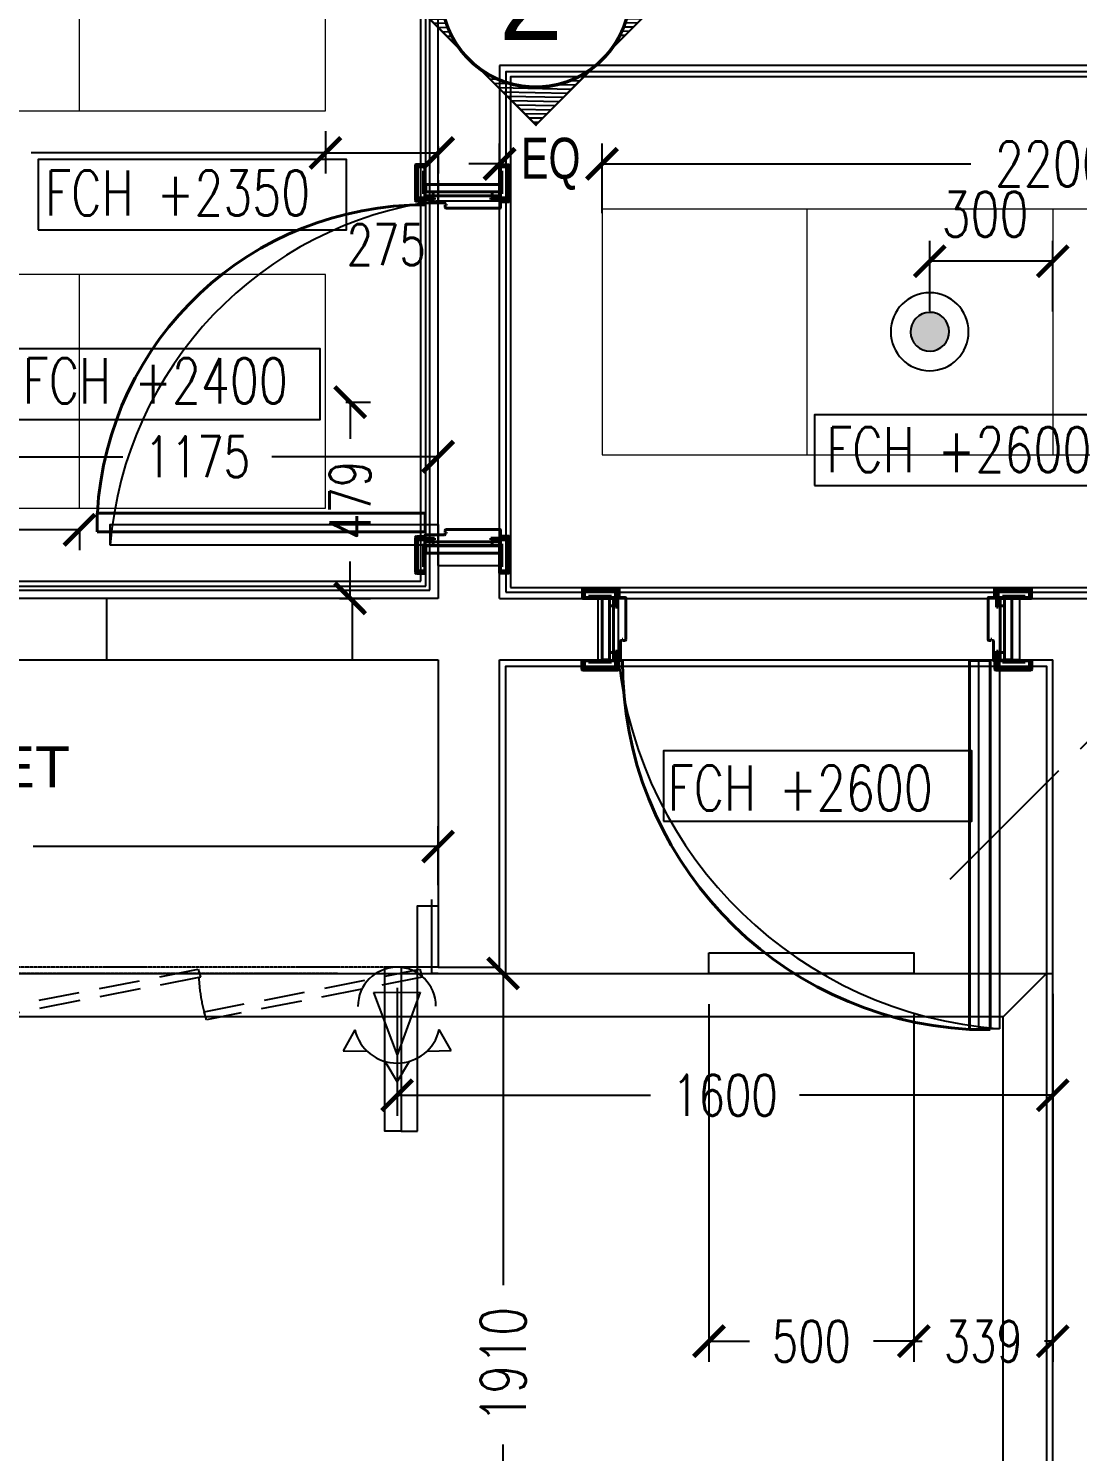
# Model space of a CAD drawing. Header units: millimetres. Extents: x 186805 to 449048, y 2167 to 51540.
# Drawn here: x 422128 to 424688, y 9301 to 12773 of the extents above; entities that cross this region are included whole.
import ezdxf
from ezdxf.enums import TextEntityAlignment as Align

# ---------------------------------------------------------------- set-up
doc = ezdxf.new("R2010")
doc.units = ezdxf.units.MM
for name, pattern in [('BC$0$HIDDEN', [0.375, 0.25, -0.125]), ('BC$0$XR-BAS2-BLOCK-B$1$CENTER', [2, 1.25, -0.25, 0.25, -0.25]), ('CENTER', [2, 1.25, -0.25, 0.25, -0.25]), ('HIDDEN2', [0.1875, 0.125, -0.0625])]:
    doc.linetypes.add(name, pattern=pattern)
doc.layers.get('0').update_dxf_attribs({"linetype": 'CONTINUOUS'})
doc.layers.get('Defpoints').update_dxf_attribs({"linetype": 'CONTINUOUS'})
for name, color, linetype, lineweight in [('0-60x120-C', 3, 'CONTINUOUS', 13), ('0-60x60-C', 3, 'CONTINUOUS', 13), ('1', 130, 'CONTINUOUS', 40), ('ACCESS PANEL', 170, 'CONTINUOUS', 30), ('wall', 4, 'CONTINUOUS', 25)]:
    doc.layers.add(name, color=color, linetype=linetype, lineweight=lineweight)
for name, color, linetype in [('0-cornice-C', 3, 'CONTINUOUS'), ('0TG-grid', 9, 'CENTER'), ('0TG-text', 4, 'CONTINUOUS'), ('A-ABOVE DOOR', 1, 'HIDDEN2'), ('a-door', 4, 'CONTINUOUS'), ('a-wall', 140, 'CONTINUOUS'), ('BC-TILES', 2, 'CONTINUOUS'), ('dimension', 7, 'CONTINUOUS'), ('MEP', 16, 'CONTINUOUS'), ('SHADOW LINE', 151, 'CONTINUOUS'), ('SITE SURVEY ROOM$0$SITE SURVEY ROOM$0$DECORATIVE DETAILS-1$0$WALL FIXTURE DETAILS$0$ECO-WORLD DETAILS$0$FINAL ECO-1#$0$REV ECO$0$FINAL DRGS1$0$REFER', 7, 'CONTINUOUS'), ('TEXT', 3, 'CONTINUOUS')]:
    doc.layers.add(name, color=color, linetype=linetype)
doc.styles.add('BW.B$0$SAS', font='sanss___.ttf')
doc.styles.add('ROMANS_075', font='romans.shx', dxfattribs={"width": 0.75})
doc.dimstyles.new('ARCH_1-50B$0', dxfattribs={"dimscale": 1000, "dimtxt": 0.11, "dimasz": 0.075, "dimexe": 0.05, "dimexo": 0.05, "dimgap": 0.055, "dimtad": 0, "dimdec": 0, "dimrnd": 1, "dimzin": 12, "dimdsep": 46, "dimtxsty": 'ROMANS_075', "dimblk1": 'ARCHTICK', "dimblk2": 'ARCHTICK', "dimsah": 1, "dimcen": 0.07, "dimclrd": 9, "dimclre": 9, "dimadec": 0, "dimazin": 0, "dimtfac": 1, "dimtdec": 0, "dimtofl": 0, "dimtmove": 0, "dimatfit": 3, "dimldrblk": 'ARCHTICK', "dimfxl": 0.05, "dimtolj": 1, "dimtzin": 12, "dimarcsym": 0})

# ---------------------------------------------------------------- blocks, each defined once
blk = doc.blocks.new('A$C7C4A1575')
at = {"layer": 'A-ABOVE DOOR', "color": 8}
for p, q in [((25895.1, 41050), (28245.1, 41050)), ((25505.1, 40300), (24475.1, 40300)), ((25505.1, 40150), (24475.1, 40150)), ((25745.1, 40070), (25745.1, 39140)), ((25895.1, 40070), (25895.1, 39140))]:
    blk.add_line(p, q, dxfattribs=at)
at = {"layer": 'a-door', "color": 8, "lineweight": -3}
for points in [[(25945.1, 41450), (25945.1, 40900), (25895.1, 40900), (25895.1, 41050), (26025.1, 41050)], [(25985.1, 41450), (25945.1, 41450)], [(25985.1, 41050), (25985.1, 41450), (26025.1, 41450), (26025.1, 41050)]]:
    blk.add_lwpolyline(points, dxfattribs=at)
at = {"layer": 'a-door', "color": 8}
for points in [[(24475.1, 40150), (24525.1, 40150), (24525.1, 41200)], [(24525.1, 41200), (24575.1, 41200), (24575.1, 40300), (24525.1, 40300)], [(24475.1, 40300), (24525.1, 40300)], [(25505.1, 40300), (25455.1, 40300), (25455.1, 40150), (25505.1, 40150)], [(25745.1, 40070), (25745.1, 40020), (26695.1, 40020)], [(26695.1, 40020), (26695.1, 39970), (25895.1, 39970), (25895.1, 40070)], [(25895.1, 39130), (25895.1, 39180), (25745.1, 39180), (25745.1, 39130)]]:
    blk.add_lwpolyline(points, dxfattribs=at)
for centre, radius, start, end in [((24450.2, 40192.1), 1010.7, 6.128, 85.7504), ((25775.3, 40095.1), 922.9, 277.461, 355.3334)]:
    blk.add_arc(centre, radius, start, end, dxfattribs=at)
at = {"layer": 'a-wall', "color": 8}
for p, q in [((24395.1, 44900), (24395.1, 40300)), ((25745.1, 41050), (25745.1, 40300)), ((25895.1, 41050), (25745.1, 41050)), ((25895.1, 40300), (25895.1, 41050)), ((24475.1, 40300), (24395.1, 40300)), ((24475.1, 40300), (24475.1, 40150)), ((25745.1, 40300), (25505.1, 40300)), ((25505.1, 40150), (25505.1, 40300)), ((28245.1, 40300), (25895.1, 40300)), ((24475.1, 40150), (24165.1, 40150)), ((25745.1, 40150), (25505.1, 40150)), ((25745.1, 40150), (25745.1, 40070)), ((25895.1, 40150), (28245.1, 40150)), ((25895.1, 40070), (25895.1, 40150)), ((25895.1, 40070), (25745.1, 40070)), ((25745.1, 38850), (25745.1, 39140)), ((25745.1, 39140), (25895.1, 39140)), ((25895.1, 39140), (25895.1, 37500)), ((25895.1, 39140), (25895.1, 37500)), ((23045.1, 38850), (25745.1, 38850))]:
    blk.add_line(p, q, dxfattribs=at)
blk = doc.blocks.new('A$C32DD6ECA')
at = {"layer": '0-60x60-C', "color": 16, "xscale": 0.04183124983683228, "yscale": 0.04183124983683228, "zscale": 0.04183124983683228, "rotation": 180}
blk.add_blockref('A$C7C4A1575', (4397.08, 2202.64), dxfattribs=at)
blk = doc.blocks.new('_ArchTick')
at = {"color": 0, "linetype": 'ByBlock', "const_width": 0.15}
blk.add_lwpolyline([(-0.5, -0.5), (0.5, 0.5)], dxfattribs=at)
blk = doc.blocks.new('*D251')
at = {"layer": 'Defpoints', "color": 0, "transparency": 16777216}
for p in [(-577302.2, -210691.5), (-577302.2, -210863.5), (-577002, -210864.1)]:
    blk.add_point(p, dxfattribs=at)
at = {"layer": 'MEP', "color": 9, "lineweight": -2, "transparency": 16777216}
for p, q in [((-577302.2, -210813.5), (-577302.2, -210641.5)), ((-577002, -210814.1), (-577002, -210641.5)), ((-577002, -210691.5), (-577302.2, -210691.5))]:
    blk.add_line(p, q, dxfattribs=at)
at = {"layer": 'MEP', "color": 9, "lineweight": -2, "transparency": 16777216, "xscale": 75, "yscale": 75, "zscale": 75, "rotation": 180}
blk.add_blockref('_ArchTick', (-577302.2, -210691.5), dxfattribs=at)
at = {"layer": 'MEP', "color": 9, "lineweight": -2, "transparency": 16777216, "xscale": 75, "yscale": 75, "zscale": 75}
blk.add_blockref('_ArchTick', (-577002, -210691.5), dxfattribs=at)
at = {"layer": 'MEP', "color": 0, "transparency": 16777216, "insert": (-577167, -210576.7), "char_height": 110, "attachment_point": 5, "style": 'ROMANS_075'}
blk.add_mtext('\\A1;300', dxfattribs=at)
blk = doc.blocks.new('*D33')
at = {"layer": 'Defpoints', "color": 0, "transparency": 16777216}
for p in [(-578351.9, -210453.9), (-578351.9, -210504.1), (-578101.9, -210624.1)]:
    blk.add_point(p, dxfattribs=at)
at = {"layer": 'dimension', "color": 9, "lineweight": -2, "transparency": 16777216}
for p, q in [((-578351.9, -210454.1), (-578351.9, -210403.9)), ((-578101.9, -210574.1), (-578101.9, -210403.9)), ((-578351.9, -210453.9), (-578426.9, -210453.9)), ((-578101.9, -210453.9), (-578026.9, -210453.9))]:
    blk.add_line(p, q, dxfattribs=at)
at = {"layer": 'dimension', "color": 9, "lineweight": -2, "transparency": 16777216, "xscale": 75, "yscale": 75, "zscale": 75}
blk.add_blockref('_ArchTick', (-578351.9, -210453.9), dxfattribs=at)
at = {"layer": 'dimension', "color": 9, "lineweight": -2, "transparency": 16777216, "xscale": 75, "yscale": 75, "zscale": 75, "rotation": 180}
blk.add_blockref('_ArchTick', (-578101.9, -210453.9), dxfattribs=at)
at = {"layer": 'dimension', "color": 0, "transparency": 16777216, "insert": (-578226.9, -210453.9), "char_height": 100, "attachment_point": 5, "style": 'ROMANS_075'}
blk.add_mtext('\\A1;{\\Farchd.shx;EQ}', dxfattribs=at)
blk = doc.blocks.new('*D38')
at = {"layer": 'Defpoints', "color": 0, "transparency": 16777216}
for p in [(-580576.9, -210324.1), (-578776.9, -210324.1), (-578776.9, -210427.3)]:
    blk.add_point(p, dxfattribs=at)
at = {"layer": 'dimension', "color": 9, "lineweight": -2, "transparency": 16777216}
for p, q in [((-580576.9, -210374.1), (-580576.9, -210477.3)), ((-578776.9, -210374.1), (-578776.9, -210477.3)), ((-580576.9, -210427.3), (-579858.7, -210427.3)), ((-578776.9, -210427.3), (-579495.1, -210427.3))]:
    blk.add_line(p, q, dxfattribs=at)
at = {"layer": 'dimension', "color": 9, "lineweight": -2, "transparency": 16777216, "xscale": 75, "yscale": 75, "zscale": 75, "rotation": 180}
blk.add_blockref('_ArchTick', (-580576.9, -210427.3), dxfattribs=at)
at = {"layer": 'dimension', "color": 9, "lineweight": -2, "transparency": 16777216, "xscale": 75, "yscale": 75, "zscale": 75}
blk.add_blockref('_ArchTick', (-578776.9, -210427.3), dxfattribs=at)
at = {"layer": 'dimension', "color": 0, "transparency": 16777216, "insert": (-579676.9, -210427.3), "char_height": 100, "attachment_point": 5, "style": 'ROMANS_075'}
blk.add_mtext('\\A1;1800', dxfattribs=at)
blk = doc.blocks.new('*D39')
at = {"layer": 'Defpoints', "color": 0, "transparency": 16777216}
for p in [(-578776.9, -210324.1), (-578501.9, -210361.4), (-578501.9, -210427.3)]:
    blk.add_point(p, dxfattribs=at)
at = {"layer": 'dimension', "color": 9, "lineweight": -2, "transparency": 16777216}
for p, q in [((-578776.9, -210374.1), (-578776.9, -210477.3)), ((-578501.9, -210411.4), (-578501.9, -210477.3)), ((-578776.9, -210427.3), (-578501.9, -210427.3))]:
    blk.add_line(p, q, dxfattribs=at)
at = {"layer": 'dimension', "color": 9, "lineweight": -2, "transparency": 16777216, "xscale": 75, "yscale": 75, "zscale": 75, "rotation": 180}
blk.add_blockref('_ArchTick', (-578776.9, -210427.3), dxfattribs=at)
at = {"layer": 'dimension', "color": 9, "lineweight": -2, "transparency": 16777216, "xscale": 75, "yscale": 75, "zscale": 75}
blk.add_blockref('_ArchTick', (-578501.9, -210427.3), dxfattribs=at)
at = {"layer": 'dimension', "color": 0, "transparency": 16777216, "insert": (-578628.5, -210651.3), "char_height": 100, "attachment_point": 5, "style": 'ROMANS_075'}
blk.add_mtext('\\A1;275', dxfattribs=at)
blk = doc.blocks.new('*D60')
at = {"layer": 'Defpoints', "color": 0, "transparency": 16777216}
for p in [(-579976.9, -211294.1), (-579376.9, -211294.1), (-579376.9, -211346.7)]:
    blk.add_point(p, dxfattribs=at)
at = {"layer": 'dimension', "color": 9, "lineweight": -2, "transparency": 16777216}
for p, q in [((-579976.9, -211344.1), (-579976.9, -211396.7)), ((-579976.9, -211346.7), (-579826.5, -211346.7)), ((-579376.9, -211346.7), (-579527.2, -211346.7)), ((-579376.9, -211344.1), (-579376.9, -211396.7))]:
    blk.add_line(p, q, dxfattribs=at)
at = {"layer": 'dimension', "color": 9, "lineweight": -2, "transparency": 16777216, "xscale": 75, "yscale": 75, "zscale": 75, "rotation": 180}
blk.add_blockref('_ArchTick', (-579976.9, -211346.7), dxfattribs=at)
at = {"layer": 'dimension', "color": 9, "lineweight": -2, "transparency": 16777216, "xscale": 75, "yscale": 75, "zscale": 75}
blk.add_blockref('_ArchTick', (-579376.9, -211346.7), dxfattribs=at)
at = {"layer": 'dimension', "color": 0, "transparency": 16777216, "insert": (-579676.9, -211346.7), "char_height": 100, "attachment_point": 5, "style": 'ROMANS_075'}
blk.add_mtext('\\A1;600', dxfattribs=at)
blk = doc.blocks.new('*D150')
at = {"layer": 'Defpoints', "color": 0, "transparency": 16777216}
for p in [(-579676.9, -211009.1), (-578501.9, -211168.4), (-578501.9, -211438.1)]:
    blk.add_point(p, dxfattribs=at)
at = {"layer": 'dimension', "color": 9, "lineweight": -2, "transparency": 16777216}
for p, q in [((-579676.9, -211059.1), (-579676.9, -211218.4)), ((-578501.9, -211388.1), (-578501.9, -211118.4)), ((-579676.9, -211168.4), (-579271.2, -211168.4)), ((-578501.9, -211168.4), (-578907.6, -211168.4))]:
    blk.add_line(p, q, dxfattribs=at)
at = {"layer": 'dimension', "color": 9, "lineweight": -2, "transparency": 16777216, "xscale": 75, "yscale": 75, "zscale": 75, "rotation": 180}
blk.add_blockref('_ArchTick', (-579676.9, -211168.4), dxfattribs=at)
at = {"layer": 'dimension', "color": 9, "lineweight": -2, "transparency": 16777216, "xscale": 75, "yscale": 75, "zscale": 75}
blk.add_blockref('_ArchTick', (-578501.9, -211168.4), dxfattribs=at)
at = {"layer": 'dimension', "color": 0, "transparency": 16777216, "insert": (-579089.4, -211168.4), "char_height": 100, "attachment_point": 5, "style": 'ROMANS_075'}
blk.add_mtext('\\A1;1175', dxfattribs=at)
blk = doc.blocks.new('*D179')
at = {"layer": 'Defpoints', "color": 0, "transparency": 16777216}
for p in [(-578601.9, -212414.1), (-577001.9, -212429.1), (-577001.9, -212726.2)]:
    blk.add_point(p, dxfattribs=at)
at = {"layer": 'dimension', "color": 9, "lineweight": -2, "transparency": 16777216}
for p, q in [((-578601.9, -212464.1), (-578601.9, -212776.2)), ((-577001.9, -212479.1), (-577001.9, -212776.2)), ((-578601.9, -212726.2), (-577983.7, -212726.2)), ((-577001.9, -212726.2), (-577620.1, -212726.2))]:
    blk.add_line(p, q, dxfattribs=at)
at = {"layer": 'dimension', "color": 9, "lineweight": -2, "transparency": 16777216, "xscale": 75, "yscale": 75, "zscale": 75, "rotation": 180}
blk.add_blockref('_ArchTick', (-578601.9, -212726.2), dxfattribs=at)
at = {"layer": 'dimension', "color": 9, "lineweight": -2, "transparency": 16777216, "xscale": 75, "yscale": 75, "zscale": 75}
blk.add_blockref('_ArchTick', (-577001.9, -212726.2), dxfattribs=at)
at = {"layer": 'dimension', "color": 0, "transparency": 16777216, "insert": (-577801.9, -212726.2), "char_height": 100, "attachment_point": 5, "style": 'ROMANS_075'}
blk.add_mtext('\\A1;1600', dxfattribs=at)
blk = doc.blocks.new('*D97')
at = {"layer": 'Defpoints', "color": 0, "transparency": 16777216}
for p in [(-578501.9, -212119.6), (-580851.9, -212264.1), (-578501.9, -212264.1)]:
    blk.add_point(p, dxfattribs=at)
at = {"layer": 'dimension', "color": 9, "lineweight": -2, "transparency": 16777216}
for p, q in [((-580851.9, -212214.1), (-580851.9, -212069.6)), ((-578501.9, -212214.1), (-578501.9, -212069.6)), ((-580851.9, -212119.6), (-579864, -212119.6)), ((-578501.9, -212119.6), (-579489.7, -212119.6))]:
    blk.add_line(p, q, dxfattribs=at)
at = {"layer": 'dimension', "color": 9, "lineweight": -2, "transparency": 16777216, "xscale": 75, "yscale": 75, "zscale": 75, "rotation": 180}
blk.add_blockref('_ArchTick', (-580851.9, -212119.6), dxfattribs=at)
at = {"layer": 'dimension', "color": 9, "lineweight": -2, "transparency": 16777216, "xscale": 75, "yscale": 75, "zscale": 75}
blk.add_blockref('_ArchTick', (-578501.9, -212119.6), dxfattribs=at)
at = {"layer": 'dimension', "color": 0, "transparency": 16777216, "insert": (-579676.9, -212119.6), "char_height": 100, "attachment_point": 5, "style": 'ROMANS_075'}
blk.add_mtext('\\A1;2350', dxfattribs=at)
blk = doc.blocks.new('*D114')
at = {"layer": 'Defpoints', "color": 0, "transparency": 16777216}
for p in [(-577840.9, -212454.1), (-577340.9, -212479.1), (-577340.9, -213326.4)]:
    blk.add_point(p, dxfattribs=at)
at = {"layer": 'dimension', "color": 9, "lineweight": -2, "transparency": 16777216}
for p, q in [((-577840.9, -212504.1), (-577840.9, -213376.4)), ((-577340.9, -212529.1), (-577340.9, -213376.4)), ((-577840.9, -213326.4), (-577742.3, -213326.4)), ((-577340.9, -213326.4), (-577439.5, -213326.4))]:
    blk.add_line(p, q, dxfattribs=at)
at = {"layer": 'dimension', "color": 9, "lineweight": -2, "transparency": 16777216, "xscale": 75, "yscale": 75, "zscale": 75, "rotation": 180}
blk.add_blockref('_ArchTick', (-577840.9, -213326.4), dxfattribs=at)
at = {"layer": 'dimension', "color": 9, "lineweight": -2, "transparency": 16777216, "xscale": 75, "yscale": 75, "zscale": 75}
blk.add_blockref('_ArchTick', (-577340.9, -213326.4), dxfattribs=at)
at = {"layer": 'dimension', "color": 0, "transparency": 16777216, "insert": (-577590.9, -213326.4), "char_height": 100, "attachment_point": 5, "style": 'ROMANS_075'}
blk.add_mtext('\\A1;500', dxfattribs=at)
blk = doc.blocks.new('*D115')
at = {"layer": 'Defpoints', "color": 0, "transparency": 16777216}
for p in [(-577340.9, -212479.1), (-577001.9, -212552), (-577001.9, -213326.4)]:
    blk.add_point(p, dxfattribs=at)
at = {"layer": 'dimension', "color": 9, "lineweight": -2, "transparency": 16777216}
for p, q in [((-577340.9, -212529.1), (-577340.9, -213376.4)), ((-577001.9, -212602), (-577001.9, -213376.4)), ((-577340.9, -213326.4), (-577321, -213326.4)), ((-577001.9, -213326.4), (-577021.7, -213326.4))]:
    blk.add_line(p, q, dxfattribs=at)
at = {"layer": 'dimension', "color": 9, "lineweight": -2, "transparency": 16777216, "xscale": 75, "yscale": 75, "zscale": 75, "rotation": 180}
blk.add_blockref('_ArchTick', (-577340.9, -213326.4), dxfattribs=at)
at = {"layer": 'dimension', "color": 9, "lineweight": -2, "transparency": 16777216, "xscale": 75, "yscale": 75, "zscale": 75}
blk.add_blockref('_ArchTick', (-577001.9, -213326.4), dxfattribs=at)
at = {"layer": 'dimension', "color": 0, "transparency": 16777216, "insert": (-577171.4, -213326.4), "char_height": 100, "attachment_point": 5, "style": 'ROMANS_075'}
blk.add_mtext('\\A1;339', dxfattribs=at)
blk = doc.blocks.new('*D205')
at = {"layer": 'Defpoints', "color": 0, "transparency": 16777216}
for p in [(-578343.2, -212429.1), (-578343.2, -212429.1), (-578343.2, -214339.2)]:
    blk.add_point(p, dxfattribs=at)
at = {"layer": 'dimension', "color": 9, "lineweight": -2, "transparency": 16777216}
for p, q in [((-578343.2, -212429.1), (-578343.2, -213189.7)), ((-578293.2, -212429.1), (-578293.2, -212429.1)), ((-578343.2, -214339.2), (-578343.2, -213578.6)), ((-578293.2, -214339.2), (-578293.2, -214339.2))]:
    blk.add_line(p, q, dxfattribs=at)
at = {"layer": 'dimension', "color": 9, "lineweight": -2, "transparency": 16777216, "xscale": 75, "yscale": 75, "zscale": 75}
for p, rotation in [((-578343.2, -212429.1), 90), ((-578343.2, -214339.2), 270)]:
    blk.add_blockref('_ArchTick', p, dxfattribs=dict(at, rotation=rotation))
at = {"layer": 'dimension', "color": 0, "transparency": 16777216, "insert": (-578343.2, -213384.1), "char_height": 110, "attachment_point": 5, "rotation": 90, "style": 'ROMANS_075'}
blk.add_mtext('\\A1;1910', dxfattribs=at)
blk = doc.blocks.new('*D220')
at = {"layer": 'Defpoints', "color": 0, "transparency": 16777216}
for p in [(-578776.9, -211035.2), (-578792.4, -211514.1), (-578716.5, -211514.1)]:
    blk.add_point(p, dxfattribs=at)
at = {"layer": 'dimension', "color": 9, "lineweight": -2, "transparency": 16777216}
for p, q in [((-578726.9, -211035.2), (-578666.5, -211035.2)), ((-578716.5, -211035.2), (-578716.5, -211125)), ((-578716.5, -211514.1), (-578716.5, -211424.3)), ((-578742.4, -211514.1), (-578666.5, -211514.1))]:
    blk.add_line(p, q, dxfattribs=at)
at = {"layer": 'dimension', "color": 9, "lineweight": -2, "transparency": 16777216, "xscale": 75, "yscale": 75, "zscale": 75}
for p, rotation in [((-578716.5, -211035.2), 90), ((-578716.5, -211514.1), 270)]:
    blk.add_blockref('_ArchTick', p, dxfattribs=dict(at, rotation=rotation))
at = {"layer": 'dimension', "color": 0, "transparency": 16777216, "insert": (-578716.5, -211274.6), "char_height": 100, "attachment_point": 5, "rotation": 90, "style": 'ROMANS_075'}
blk.add_mtext('\\A1;479', dxfattribs=at)
blk = doc.blocks.new('*D231')
at = {"layer": 'ACCESS PANEL', "color": 9, "lineweight": -2, "transparency": 16777216}
for p, q in [((-578101.9, -210514.1), (-578101.9, -210403.9)), ((-575901.9, -210514.1), (-575901.9, -210403.9)), ((-578101.9, -210453.9), (-577202.2, -210453.9)), ((-575901.9, -210453.9), (-576801.5, -210453.9))]:
    blk.add_line(p, q, dxfattribs=at)
at = {"layer": 'Defpoints', "color": 0, "transparency": 16777216}
for p in [(-575901.9, -210453.9), (-578101.9, -210564.1), (-575901.9, -210564.1)]:
    blk.add_point(p, dxfattribs=at)
at = {"layer": 'ACCESS PANEL', "color": 9, "lineweight": -2, "transparency": 16777216, "xscale": 75, "yscale": 75, "zscale": 75, "rotation": 180}
blk.add_blockref('_ArchTick', (-578101.9, -210453.9), dxfattribs=at)
at = {"layer": 'ACCESS PANEL', "color": 9, "lineweight": -2, "transparency": 16777216, "xscale": 75, "yscale": 75, "zscale": 75}
blk.add_blockref('_ArchTick', (-575901.9, -210453.9), dxfattribs=at)
at = {"layer": 'ACCESS PANEL', "color": 0, "transparency": 16777216, "insert": (-577001.9, -210453.9), "char_height": 110, "attachment_point": 5, "style": 'ROMANS_075'}
blk.add_mtext('\\A1;2200', dxfattribs=at)
blk = doc.blocks.new('A$C35C014DB')
at = {"layer": 'MEP'}
h = blk.add_hatch(color=256, dxfattribs=at)
edge = h.paths.add_edge_path()
edge.add_ellipse((4418.6, 9148.5), major_axis=(-38.8, -27.2), ratio=1, start_angle=0, end_angle=360, ccw=False)
at = {"layer": 'SITE SURVEY ROOM$0$SITE SURVEY ROOM$0$DECORATIVE DETAILS-1$0$WALL FIXTURE DETAILS$0$ECO-WORLD DETAILS$0$FINAL ECO-1#$0$REV ECO$0$FINAL DRGS1$0$REFER'}
h = blk.add_hatch(dxfattribs=at)
h.set_pattern_fill('ANSI31', color=8, scale=82.345676, angle=136.1291, style=0)
h.set_pattern_definition([(358.87088, (7664.575, 10813.092), (-0.202834, -10.29121), [])])
h.paths.add_polyline_path([(3595.5, 9791.8, -0.333605), (3318.7, 9791.2), (3457.4, 9653.1)])
h.paths.add_polyline_path([(3226.1, 9975.4), (3133.9, 9975.2), (3272.6, 9837, -0.162403)])
h.paths.add_polyline_path([(3779.5, 9976.6), (3687.3, 9976.4, -0.162403), (3641.4, 9837.8)])
h.paths.add_polyline_path([(3075.5, 9863.3), (3075.2, 10011.4), (3148.7, 10011.6), (3149, 9863.4)], flags=9)
at = {"color": 9}
blk.add_lwpolyline([(3383.6, 8512.9), (6053.6, 8512.9), (6053.6, 9782.9), (3383.6, 9782.9)], close=True, dxfattribs=at)
for points in [[(3203.6, 7582.9), (3383.6, 7582.9), (3383.6, 8332.9), (4703.6, 8332.9), (4703.6, 3762.9), (918.6, 3762.9), (918.6, 3762.9)], [(3218.6, 7582.9), (3203.6, 7582.9), (3203.6, 7762.9), (3203.6, 7762.9)]]:
    blk.add_lwpolyline(points, dxfattribs=at)
at = {"color": 8, "linetype": 'BC$0$HIDDEN', "ltscale": 400}
for points in [[(2638.6, 7573.6), (2103.1, 7469.8), (2097.6, 7489), (2633.4, 7592.9)], [(3179.6, 7573.6), (2653.1, 7469.8), (2647.6, 7489), (3174.4, 7592.9)]]:
    blk.add_lwpolyline(points, close=True, dxfattribs=at)
blk.add_arc((3041.6, 7592.9), 407.5, 182.8133, 197.6247, dxfattribs=at)
at = {"layer": '0-60x120-C', "color": 1}
for p, q in [((4118.6, 9447.9), (4118.6, 8847.9)), ((4718.6, 9447.9), (4718.6, 8847.9))]:
    blk.add_line(p, q, dxfattribs=at)
at = {"layer": '0-60x120-C', "color": 2}
blk.add_lwpolyline([(3618.6, 8847.9), (5818.6, 8847.9), (5818.6, 9447.9), (3618.6, 9447.9)], close=True, dxfattribs=at)
at = {"layer": '0-60x60-C', "color": 1}
for p, q in [((2343.6, 9687.9), (2343.6, 10887.9)), ((2343.6, 8717.9), (2343.6, 9287.9))]:
    blk.add_line(p, q, dxfattribs=at)
blk.add_lwpolyline([(1143.6, 10887.9), (1143.6, 9687.9), (2943.6, 9687.9), (2943.6, 9687.9), (2943.6, 10887.9), (2943.6, 10887.9)], close=True, dxfattribs=at)
blk.add_lwpolyline([(1143.6, 9287.9), (1143.6, 8717.9), (2943.6, 8717.9), (2943.6, 9287.9), (1143.6, 9287.9)], dxfattribs=at)
at = {"layer": '0-cornice-C', "color": 1}
for p, q in [((918.6, 7582.9), (3218.6, 7582.9)), ((4597.6, 7476.9), (4703.6, 7582.9))]:
    blk.add_line(p, q, dxfattribs=at)
at = {"layer": '0-cornice-C', "color": 5}
blk.add_line((3368.6, 7582.9), (4718.6, 7582.9), dxfattribs=at)
at = {"layer": '0-cornice-C', "color": 1}
blk.add_lwpolyline([(1024.6, 3868.9), (4597.6, 3868.9), (4597.6, 7476.9), (1024.6, 7476.9)], close=True, dxfattribs=at)
at = {"layer": '0TG-grid', "linetype": 'BC$0$XR-BAS2-BLOCK-B$1$CENTER', "ltscale": 300}
blk.add_line((4468.1, 7812.9), (13602.6, 16947.4), dxfattribs=at)
at = {"layer": '1', "color": 8}
for p, q in [((3163.6, 9468.9), (3163.6, 9554.9)), ((3165.6, 9556.9), (3188.6, 9556.9)), ((3168.1, 9474.9), (3168.1, 9548.9)), ((3170.1, 9550.9), (3186.1, 9550.9)), ((3186.1, 9550.9), (3186.1, 9540.9)), ((3368.6, 9555.9), (3368.6, 9479.9)), ((3391.6, 9555.9), (3368.6, 9555.9)), ((3387.1, 9550.9), (3371.1, 9550.9)), ((3371.1, 9550.9), (3371.1, 9540.9)), ((3389.1, 9474.9), (3389.1, 9548.9)), ((3393.6, 9553.9), (3393.6, 9467.9)), ((3186.1, 9540.9), (3183.1, 9540.9)), ((3183.1, 9540.9), (3183.1, 9484.9)), ((3371.1, 9540.9), (3374.1, 9540.9)), ((3374.1, 9540.9), (3374.1, 9484.9)), ((3183.1, 9484.9), (3186.1, 9484.9)), ((3186.1, 9484.9), (3186.1, 9474.9)), ((3221.1, 9479.9), (3186.1, 9479.9)), ((3186.1, 9479.9), (3186.1, 9474.9)), ((3188.6, 9489.9), (3188.6, 9507.9)), ((3188.6, 9507.9), (3368.6, 9507.9)), ((3368.6, 9489.9), (3188.6, 9489.9)), ((3206.6, 9489.9), (3206.6, 9479.9)), ((3206.6, 9479.9), (3350.6, 9479.9)), ((3261.1, 9479.9), (3226.1, 9479.9)), ((3261.1, 9479.9), (3266.1, 9479.9)), ((3331.1, 9479.9), (3266.1, 9479.9)), ((3371.1, 9479.9), (3336.1, 9479.9)), ((3350.6, 9489.9), (3350.6, 9479.9)), ((3368.6, 9507.9), (3368.6, 9489.9)), ((3374.1, 9484.9), (3371.1, 9484.9)), ((3371.1, 9484.9), (3371.1, 9474.9)), ((3371.1, 9474.9), (3371.1, 9479.9)), ((3186.1, 9466.9), (3165.6, 9466.9)), ((3186.1, 9474.9), (3168.1, 9474.9)), ((3168.1, 9472.9), (3168.1, 9474.9)), ((3168.1, 9474.9), (3208.1, 9474.9)), ((3208.1, 9470.9), (3170.1, 9470.9)), ((3186.1, 9474.9), (3210.1, 9474.9)), ((3210.1, 9470.9), (3186.1, 9470.9)), ((3186.1, 9470.9), (3186.1, 9464.9)), ((3188.1, 9462.9), (3234.1, 9462.9)), ((3208.1, 9474.9), (3208.1, 9470.9)), ((3210.1, 9474.9), (3210.1, 9470.9)), ((3236.1, 9460.9), (3236.1, 9459.2)), ((3236.1, 9459.2), (3237.1, 9459.2)), ((3236.1, 9457.1), (3238.1, 9457.1)), ((3236.1, 9457.1), (3236.1, 9451.9)), ((3237.1, 9459.2), (3239.1, 9459.2)), ((3238.1, 9457.1), (3239.1, 9457.1)), ((3238.1, 9449.9), (3369.1, 9449.9)), ((3239.1, 9457.1), (3239.1, 9459.2)), ((3347.1, 9470.9), (3347.1, 9474.9)), ((3347.1, 9474.9), (3371.1, 9474.9)), ((3371.1, 9470.9), (3347.1, 9470.9)), ((3349.1, 9474.9), (3349.1, 9470.9)), ((3389.1, 9474.9), (3349.1, 9474.9)), ((3349.1, 9470.9), (3387.1, 9470.9)), ((3371.1, 9474.9), (3389.1, 9474.9)), ((3371.1, 9451.9), (3371.1, 9470.9)), ((3371.1, 9465.9), (3391.6, 9465.9)), ((3389.1, 9472.9), (3389.1, 9474.9)), ((2386.7, 8660.7), (2386.7, 8705.7)), ((2386.7, 8705.7), (3186.7, 8705.7)), ((3186.7, 8705.7), (3186.7, 8660.7)), ((3186.7, 8660.7), (2386.7, 8660.7)), ((3163.6, 8646.9), (3163.6, 8560.9)), ((3186.1, 8648.9), (3165.6, 8648.9)), ((3186.1, 8644.9), (3186.1, 8650.9)), ((3188.1, 8652.9), (3234.1, 8652.9)), ((3236.1, 8658.8), (3236.1, 8663.9)), ((3236.1, 8658.8), (3238.1, 8658.8)), ((3236.1, 8654.9), (3236.1, 8656.7)), ((3236.1, 8656.7), (3237.1, 8656.7)), ((3237.1, 8656.7), (3239.1, 8656.7)), ((3238.1, 8665.9), (3369.1, 8665.9)), ((3238.1, 8658.8), (3239.1, 8658.8)), ((3239.1, 8658.8), (3239.1, 8656.7)), ((3371.1, 8663.9), (3371.1, 8644.9)), ((3371.1, 8649.9), (3391.6, 8649.9)), ((3393.6, 8647.9), (3393.6, 8561.9)), ((3168.1, 8642.9), (3168.1, 8640.9)), ((3186.1, 8640.9), (3168.1, 8640.9)), ((3168.1, 8640.9), (3168.1, 8566.9)), ((3168.1, 8640.9), (3208.1, 8640.9)), ((3208.1, 8644.9), (3170.1, 8644.9)), ((3183.1, 8574.9), (3183.1, 8630.9)), ((3183.1, 8630.9), (3186.1, 8630.9)), ((3210.1, 8644.9), (3186.1, 8644.9)), ((3186.1, 8635.9), (3186.1, 8640.9)), ((3186.1, 8640.9), (3210.1, 8640.9)), ((3186.1, 8630.9), (3186.1, 8640.9)), ((3221.1, 8635.9), (3186.1, 8635.9)), ((3368.6, 8625.9), (3188.6, 8625.9)), ((3188.6, 8625.9), (3188.6, 8607.9)), ((3206.6, 8625.9), (3206.6, 8635.9)), ((3206.6, 8635.9), (3350.6, 8635.9)), ((3208.1, 8640.9), (3208.1, 8644.9)), ((3210.1, 8640.9), (3210.1, 8644.9)), ((3261.1, 8635.9), (3226.1, 8635.9)), ((3261.1, 8635.9), (3266.1, 8635.9)), ((3331.1, 8635.9), (3266.1, 8635.9)), ((3371.1, 8635.9), (3336.1, 8635.9)), ((3371.1, 8644.9), (3347.1, 8644.9)), ((3347.1, 8644.9), (3347.1, 8640.9)), ((3347.1, 8640.9), (3371.1, 8640.9)), ((3349.1, 8640.9), (3349.1, 8644.9)), ((3349.1, 8644.9), (3387.1, 8644.9)), ((3389.1, 8640.9), (3349.1, 8640.9)), ((3350.6, 8625.9), (3350.6, 8635.9)), ((3368.6, 8559.9), (3368.6, 8635.9)), ((3368.6, 8607.9), (3368.6, 8625.9)), ((3371.1, 8630.9), (3371.1, 8640.9)), ((3371.1, 8640.9), (3389.1, 8640.9)), ((3371.1, 8640.9), (3371.1, 8635.9)), ((3374.1, 8630.9), (3371.1, 8630.9)), ((3374.1, 8574.9), (3374.1, 8630.9)), ((3389.1, 8642.9), (3389.1, 8640.9)), ((3389.1, 8640.9), (3389.1, 8566.9)), ((3188.6, 8607.9), (3368.6, 8607.9)), ((3165.6, 8558.9), (3188.6, 8558.9)), ((3170.1, 8564.9), (3186.1, 8564.9)), ((3186.1, 8574.9), (3183.1, 8574.9)), ((3186.1, 8564.9), (3186.1, 8574.9)), ((3391.6, 8559.9), (3368.6, 8559.9)), ((3371.1, 8574.9), (3374.1, 8574.9)), ((3371.1, 8564.9), (3371.1, 8574.9)), ((3387.1, 8564.9), (3371.1, 8564.9)), ((3570.6, 8520.9), (3570.6, 8497.9)), ((3658.6, 8522.9), (3572.6, 8522.9)), ((3575.6, 8516.4), (3575.6, 8500.4)), ((3651.6, 8518.4), (3577.6, 8518.4)), ((3651.6, 8500.4), (3651.6, 8518.4)), ((3653.6, 8518.4), (3651.6, 8518.4)), ((3651.6, 8518.4), (3651.6, 8478.4)), ((3655.6, 8478.4), (3655.6, 8516.4)), ((3660.6, 8500.4), (3660.6, 8520.9)), ((4576.6, 8500.4), (4576.6, 8520.9)), ((4578.6, 8522.9), (4664.6, 8522.9)), ((4581.6, 8478.4), (4581.6, 8516.4)), ((4583.6, 8518.4), (4585.6, 8518.4)), ((4585.6, 8500.4), (4585.6, 8518.4)), ((4585.6, 8518.4), (4659.6, 8518.4)), ((4585.6, 8518.4), (4585.6, 8478.4)), ((4661.6, 8516.4), (4661.6, 8500.4)), ((4666.6, 8520.9), (4666.6, 8497.9)), ((3570.6, 8497.9), (3646.6, 8497.9)), ((3575.6, 8500.4), (3585.6, 8500.4)), ((3585.6, 8500.4), (3585.6, 8503.4)), ((3585.6, 8503.4), (3641.6, 8503.4)), ((3618.6, 8497.9), (3636.6, 8497.9)), ((3618.6, 8347.9), (3618.6, 8497.9)), ((3636.6, 8497.9), (3636.6, 8347.9)), ((3636.6, 8479.9), (3646.6, 8479.9)), ((3641.6, 8503.4), (3641.6, 8500.4)), ((3641.6, 8500.4), (3651.6, 8500.4)), ((3651.6, 8500.4), (3646.6, 8500.4)), ((3646.6, 8500.4), (3646.6, 8465.4)), ((3646.6, 8365.9), (3646.6, 8479.9)), ((3651.6, 8476.4), (3651.6, 8500.4)), ((3651.6, 8478.4), (3655.6, 8478.4)), ((3655.6, 8476.4), (3651.6, 8476.4)), ((3674.6, 8500.4), (3655.6, 8500.4)), ((3655.6, 8500.4), (3655.6, 8476.4)), ((3676.6, 8397.4), (3676.6, 8498.4)), ((4560.6, 8397.4), (4560.6, 8498.4)), ((4562.6, 8500.4), (4581.6, 8500.4)), ((4581.6, 8500.4), (4581.6, 8476.4)), ((4585.6, 8478.4), (4581.6, 8478.4)), ((4581.6, 8476.4), (4585.6, 8476.4)), ((4595.6, 8500.4), (4585.6, 8500.4)), ((4585.6, 8476.4), (4585.6, 8500.4)), ((4585.6, 8500.4), (4590.6, 8500.4)), ((4590.6, 8500.4), (4590.6, 8465.4)), ((4666.6, 8497.9), (4590.6, 8497.9)), ((4600.6, 8479.9), (4590.6, 8479.9)), ((4590.6, 8365.9), (4590.6, 8479.9)), ((4651.6, 8503.4), (4595.6, 8503.4)), ((4595.6, 8503.4), (4595.6, 8500.4)), ((4618.6, 8497.9), (4600.6, 8497.9)), ((4600.6, 8497.9), (4600.6, 8347.9)), ((4618.6, 8347.9), (4618.6, 8497.9)), ((4651.6, 8500.4), (4651.6, 8503.4)), ((4661.6, 8500.4), (4651.6, 8500.4)), ((3646.6, 8460.4), (3646.6, 8425.4)), ((4590.6, 8460.4), (4590.6, 8425.4)), ((3646.6, 8420.4), (3646.6, 8425.4)), ((3646.6, 8420.4), (3646.6, 8385.4)), ((4590.6, 8420.4), (4590.6, 8425.4)), ((4590.6, 8420.4), (4590.6, 8385.4)), ((3646.6, 8380.4), (3646.6, 8345.4)), ((3651.6, 8345.4), (3651.6, 8369.4)), ((3651.6, 8369.4), (3655.6, 8369.4)), ((3655.6, 8369.4), (3655.6, 8345.4)), ((3663.6, 8347.4), (3663.6, 8393.4)), ((3665.6, 8395.4), (3667.4, 8395.4)), ((3667.4, 8396.4), (3667.4, 8398.4)), ((3669.5, 8398.4), (3667.4, 8398.4)), ((3667.4, 8395.4), (3667.4, 8396.4)), ((3669.5, 8397.4), (3669.5, 8398.4)), ((3669.5, 8395.4), (3669.5, 8397.4)), ((3669.5, 8395.4), (3674.6, 8395.4)), ((4567.7, 8395.4), (4562.6, 8395.4)), ((4567.7, 8397.4), (4567.7, 8398.4)), ((4567.7, 8398.4), (4569.8, 8398.4)), ((4567.7, 8395.4), (4567.7, 8397.4)), ((4569.8, 8396.4), (4569.8, 8398.4)), ((4569.8, 8395.4), (4569.8, 8396.4)), ((4571.6, 8395.4), (4569.8, 8395.4)), ((4573.6, 8347.4), (4573.6, 8393.4)), ((4585.6, 8369.4), (4581.6, 8369.4)), ((4581.6, 8369.4), (4581.6, 8345.4)), ((4585.6, 8345.4), (4585.6, 8369.4)), ((4590.6, 8380.4), (4590.6, 8345.4)), ((3569.6, 8324.9), (3569.6, 8347.9)), ((3575.6, 8329.4), (3575.6, 8345.4)), ((3575.6, 8345.4), (3585.6, 8345.4)), ((3585.6, 8345.4), (3585.6, 8342.4)), ((3585.6, 8342.4), (3641.6, 8342.4)), ((3636.6, 8347.9), (3618.6, 8347.9)), ((3636.6, 8365.9), (3646.6, 8365.9)), ((3641.6, 8342.4), (3641.6, 8345.4)), ((3641.6, 8345.4), (3651.6, 8345.4)), ((3646.6, 8345.4), (3651.6, 8345.4)), ((3651.6, 8367.4), (3655.6, 8367.4)), ((3651.6, 8327.4), (3651.6, 8367.4)), ((3651.6, 8345.4), (3651.6, 8327.4)), ((3655.6, 8367.4), (3655.6, 8329.4)), ((3655.6, 8345.4), (3661.6, 8345.4)), ((3659.6, 8345.4), (3659.6, 8324.9)), ((4515.2, 8346.1), (4565.8, 8346.1)), ((4515.2, 7446.1), (4515.2, 8346.1)), ((4565.8, 8346.1), (4565.8, 7446.1)), ((4581.6, 8345.4), (4575.6, 8345.4)), ((4577.6, 8345.4), (4577.6, 8324.9)), ((4585.6, 8367.4), (4581.6, 8367.4)), ((4581.6, 8367.4), (4581.6, 8329.4)), ((4585.6, 8327.4), (4585.6, 8367.4)), ((4590.6, 8345.4), (4585.6, 8345.4)), ((4595.6, 8345.4), (4585.6, 8345.4)), ((4585.6, 8345.4), (4585.6, 8327.4)), ((4600.6, 8365.9), (4590.6, 8365.9)), ((4595.6, 8342.4), (4595.6, 8345.4)), ((4651.6, 8342.4), (4595.6, 8342.4)), ((4600.6, 8347.9), (4618.6, 8347.9)), ((4651.6, 8345.4), (4651.6, 8342.4)), ((4661.6, 8345.4), (4651.6, 8345.4)), ((4661.6, 8329.4), (4661.6, 8345.4)), ((4667.6, 8324.9), (4667.6, 8347.9)), ((3657.6, 8322.9), (3571.6, 8322.9)), ((3651.6, 8327.4), (3577.6, 8327.4)), ((3653.6, 8327.4), (3651.6, 8327.4)), ((4579.6, 8322.9), (4665.6, 8322.9)), ((4583.6, 8327.4), (4585.6, 8327.4)), ((4585.6, 8327.4), (4659.6, 8327.4)), ((4565.8, 7446.1), (4515.2, 7446.1))]:
    blk.add_line(p, q, dxfattribs=at)
for centre, radius, start, end in [((3165.6, 9554.9), 2, 90, 180), ((3170.1, 9548.9), 2, 90, 180), ((3387.1, 9548.9), 2, 0, 90), ((3391.6, 9553.9), 2, 0, 90), ((3182.6, 8661.1), 796.8, 89.5682, 176.7957), ((3165.6, 9468.9), 2, 180, 270), ((3170.1, 9472.9), 2, 180, 270), ((3188.1, 9464.9), 2, 180, 270), ((3234.1, 9460.9), 2, 0, 90), ((3238.1, 9451.9), 2, 180, 270), ((3369.1, 9451.9), 2, 270, 0), ((3387.1, 9472.9), 2, 270, 0), ((3391.6, 9467.9), 2, 270, 0), ((3165.6, 8646.9), 2, 90, 180), ((3188.1, 8650.9), 2, 90, 180), ((3234.1, 8654.9), 2, 270, 0), ((3238.1, 8663.9), 2, 90, 180), ((3369.1, 8663.9), 2, 0, 90), ((3391.6, 8647.9), 2, 0, 90), ((3170.1, 8642.9), 2, 90, 180), ((3387.1, 8642.9), 2, 0, 90), ((3165.6, 8560.9), 2, 180, 270), ((3170.1, 8566.9), 2, 180, 270), ((3387.1, 8566.9), 2, 270, 0), ((3391.6, 8561.9), 2, 270, 0), ((3572.6, 8520.9), 2, 90, 180), ((3577.6, 8516.4), 2, 90, 180), ((3653.6, 8516.4), 2, 0, 90), ((3658.6, 8520.9), 2, 0, 90), ((4578.6, 8520.9), 2, 90, 180), ((4583.6, 8516.4), 2, 90, 180), ((4659.6, 8516.4), 2, 0, 90), ((4664.6, 8520.9), 2, 0, 90), ((3674.6, 8498.4), 2, 0, 90), ((4562.6, 8498.4), 2, 90, 180), ((3665.6, 8393.4), 2, 90, 180), ((3674.6, 8397.4), 2, 270, 0), ((4562.6, 8397.4), 2, 180, 270), ((4571.6, 8393.4), 2, 0, 90), ((3661.6, 8347.4), 2, 270, 0), ((4565.3, 8341.4), 896.4, 179.5682, 266.7957), ((4575.6, 8347.4), 2, 180, 270), ((3571.6, 8324.9), 2, 180, 270), ((3577.6, 8329.4), 2, 180, 270), ((3653.6, 8329.4), 2, 270, 0), ((3657.6, 8324.9), 2, 270, 0), ((4579.6, 8324.9), 2, 180, 270), ((4583.6, 8329.4), 2, 180, 270), ((4659.6, 8329.4), 2, 270, 0), ((4665.6, 8324.9), 2, 270, 0)]:
    blk.add_arc(centre, radius, start, end, dxfattribs=at)
at = {"layer": 'A-ABOVE DOOR'}
for p, q in [((3218.6, 8577.9), (3218.6, 9507.9)), ((3368.6, 8577.9), (3368.6, 9507.9)), ((3608.6, 8497.9), (4638.6, 8497.9)), ((3608.6, 8347.9), (4638.6, 8347.9)), ((2973.6, 7582.9), (1498.6, 7582.9))]:
    blk.add_line(p, q, dxfattribs=at)
at = {"layer": 'BC-TILES', "color": 71}
blk.add_lwpolyline([(3198.6, 8517.9), (3198.6, 11127.9), (2548.6, 11127.9), (2548.6, 12027.9), (888.6, 12027.9), (888.6, 11267.9), (1288.6, 11267.9), (1288.6, 11127.9), (888.6, 11127.9), (888.6, 8517.9)], close=True, dxfattribs=at)
at = {"layer": 'BC-TILES'}
blk.add_lwpolyline([(3188.6, 8527.9), (3188.6, 11117.9), (2538.6, 11117.9), (2538.6, 12017.9), (898.6, 12017.9), (898.6, 11277.9), (1298.6, 11277.9), (1298.6, 11117.9), (898.6, 11117.9), (898.6, 8527.9)], close=True, dxfattribs=at)
at = {"layer": 'MEP'}
for p, q in [((3830.9, 7582.9), (4428.2, 7582.9)), ((3061.3, 7536.5), (3175, 7536.8)), ((3061.3, 7536.5), (3118.6, 7383.1)), ((3175, 7536.8), (3118.6, 7383.1)), ((3015.3, 7445.2), (2987, 7393.9)), ((3250.1, 7394.7), (3221.5, 7445.8)), ((2987, 7393.9), (3045.5, 7393.1)), ((3088.5, 7368.5), (3118.8, 7318.3)), ((3118.8, 7318.3), (3148.7, 7368.6)), ((3191.6, 7393.5), (3250.1, 7394.7))]:
    blk.add_line(p, q, dxfattribs=at)
for points in [[(2409.8, 8347.9), (3009.8, 8347.9), (3009.8, 8497.9), (2409.8, 8497.9)], [(3879.6, 7632.9), (4379.6, 7632.9), (4379.6, 7582.9), (3879.6, 7582.9)]]:
    blk.add_lwpolyline(points, close=True, dxfattribs=at)
for points in [[(2617.8, 7858.2, 0, 0, 0), (2617.8, 7963.7, 0, 0, 0), (2652.2, 7963.7, 0, 0, 0), (2585.2, 8037.8, 0, 0, 0), (2617.8, 8037.8, 0, 0, 0), (2617.8, 8127.4, 60, 0, 0), (2617.8, 8277.4, 0, 0, 0)], [(2884.4, 7830.6, 0, 0, 0), (2884.4, 7963.7, 0, 0, 0), (2850, 7963.7, 0, 0, 0), (2916.9, 8037.8, 0, 0, 0), (2884.4, 8037.8, 0, 0, 0), (2884.4, 8127.4, 60, 0, 0), (2884.4, 8277.4, 0, 0, 0)], [(4008.1, 7008.1, 0, 0, 0), (4008.1, 7113.6, 0, 0, 0), (4042.5, 7113.6, 0, 0, 0), (3975.5, 7187.7, 0, 0, 0), (4008.1, 7187.7, 0, 0, 0), (4008.1, 7277.3, 60, 0, 0), (4008.1, 7427.3, 0, 0, 0)], [(4274.6, 6980.5, 0, 0, 0), (4274.6, 7113.6, 0, 0, 0), (4240.2, 7113.6, 0, 0, 0), (4307.2, 7187.7, 0, 0, 0), (4274.6, 7187.7, 0, 0, 0), (4274.6, 7277.3, 60, 0, 0), (4274.6, 7427.3, 0, 0, 0)]]:
    blk.add_lwpolyline(points, format="xyseb", dxfattribs=at)
for centre, radius, start, end in [((3118.2, 7502.8), 95.2, 0.1581, 180.1581), ((3118.3, 7470.2), 106.1, 193.6569, 346.6594)]:
    blk.add_arc(centre, radius, start, end, dxfattribs=at)
at = {"layer": 'MEP', "extrusion": (0, 0, -1)}
for centre, major_axis, start_param, end_param in [((4418.2, 9148.5), (-54.5, 77.9), 3.752458, 10.035643), ((4418.6, 9148.5), (-38.8, -27.2), 5.323254218590446, 11.60643952577003)]:
    blk.add_ellipse(centre, major_axis=major_axis, ratio=1, start_param=start_param, end_param=end_param, dxfattribs=at)
at = {"layer": 'SHADOW LINE'}
for points in [[(3176.6, 8539.9), (3176.6, 11105.9), (2526.6, 11105.9), (2526.6, 12005.9), (910.6, 12005.9), (910.6, 11289.9), (1310.6, 11289.9), (1310.6, 11105.9), (910.6, 11105.9), (910.6, 8539.9)], [(3395.6, 8524.9), (6041.6, 8524.9), (6041.6, 9770.9), (3395.6, 9770.9)]]:
    blk.add_lwpolyline(points, close=True, dxfattribs=at)
at = {"layer": 'SITE SURVEY ROOM$0$SITE SURVEY ROOM$0$DECORATIVE DETAILS-1$0$WALL FIXTURE DETAILS$0$ECO-WORLD DETAILS$0$FINAL ECO-1#$0$REV ECO$0$FINAL DRGS1$0$REFER', "color": 8, "const_width": 8.23}
blk.add_lwpolyline([(3226.1, 9975.4, -1), (3687.3, 9976.4, -1), (3226.1, 9975.4)], format="xyb", dxfattribs=at)
at = {"layer": 'SITE SURVEY ROOM$0$SITE SURVEY ROOM$0$DECORATIVE DETAILS-1$0$WALL FIXTURE DETAILS$0$ECO-WORLD DETAILS$0$FINAL ECO-1#$0$REV ECO$0$FINAL DRGS1$0$REFER', "color": 1, "const_width": 4.94}
blk.add_lwpolyline([(3687.3, 9976.6), (3779.5, 9976.6), (3457.4, 9653.1), (3132.5, 9976.6), (3226.1, 9976.6)], dxfattribs=at)
at = {"layer": 'TEXT', "color": 4}
for points in [[(2242.4, 9397.1), (2994.9, 9397.1), (2994.9, 9568.9), (2242.4, 9568.9)], [(2178.4, 8934.7), (2930.8, 8934.7), (2930.8, 9106.5), (2178.4, 9106.5)], [(4137.4, 8773.8), (4889.8, 8773.8), (4889.8, 8945.6), (4137.4, 8945.6)], [(3768.6, 7954), (4521, 7954), (4521, 8125.7), (3768.6, 8125.7)]]:
    blk.add_lwpolyline(points, close=True, dxfattribs=at)
at = {"layer": 'wall'}
for p, q in [((3218.6, 9507.9), (3218.6, 11147.9)), ((6068.6, 9797.9), (3368.6, 9797.9)), ((3368.6, 9797.9), (3368.6, 9507.9)), ((3368.6, 9507.9), (3218.6, 9507.9)), ((3218.6, 8577.9), (3218.6, 8497.9)), ((3218.6, 8577.9), (3368.6, 8577.9)), ((3368.6, 8497.9), (3368.6, 8577.9)), ((3218.6, 8497.9), (868.6, 8497.9)), ((3368.6, 8497.9), (3608.6, 8497.9)), ((3608.6, 8497.9), (3608.6, 8347.9)), ((4638.6, 8347.9), (4638.6, 8497.9)), ((4638.6, 8497.9), (4948.6, 8497.9)), ((868.6, 8347.9), (3218.6, 8347.9)), ((3218.6, 8347.9), (3218.6, 7597.9)), ((3368.6, 8347.9), (3608.6, 8347.9)), ((3368.6, 7597.9), (3368.6, 8347.9)), ((4638.6, 8347.9), (4718.6, 8347.9)), ((4718.6, 3747.9), (4718.6, 8347.9)), ((3218.6, 7597.9), (3368.6, 7597.9))]:
    blk.add_line(p, q, dxfattribs=at)
at = {"layer": '0TG-text', "style": 'BW.B$0$SAS'}
blk.add_text('CLOSET', height=100, dxfattribs=at).set_placement((2040.6, 8036.8), align=Align.CENTER)
at = {"layer": 'SITE SURVEY ROOM$0$SITE SURVEY ROOM$0$DECORATIVE DETAILS-1$0$WALL FIXTURE DETAILS$0$ECO-WORLD DETAILS$0$FINAL ECO-1#$0$REV ECO$0$FINAL DRGS1$0$REFER', "color": 3, "style": 'BW.B$0$SAS'}
blk.add_text('2', height=200, dxfattribs=at).set_placement((3367.1, 10060.5), align=Align.TOP_LEFT)
at = {"layer": 'TEXT', "color": 2, "linetype": 'Continuous', "char_height": 110, "attachment_point": 4, "style": 'ROMANS_075'}
for s, insert in [('FCH +2350', (2259.6, 9487.2)), ('FCH +2400', (2204.9, 9028.8)), ('FCH +2600', (4165.7, 8861.1)), ('FCH +2600', (3778.6, 8035.1))]:
    blk.add_mtext(s, dxfattribs=dict(at, insert=insert))
at = {"layer": 'ACCESS PANEL', "color": 2}
dim = blk.add_linear_dim(base=(5818.6, 9558.1), p1=(3618.6, 9447.9), p2=(5818.6, 9447.9), dimstyle='ARCH_1-50B$0', dxfattribs=at)
dim.commit()
dim.dimension.update_dxf_attribs({"geometry": '*D231', "text_midpoint": (4718.6, 9558.1), "insert": (581720.5, 220012)})
at = {"layer": 'dimension'}
for base, p1, p2, angle, picture, middle in [((2943.6, 9584.7), (1143.6, 9687.9), (2943.6, 9687.9), 180, '*D38', (2043.6, 9584.7)), ((3004, 8497.9), (2943.6, 8976.8), (2928.1, 8497.9), 270, '*D220', (3004, 8737.4)), ((4379.6, 6685.6), (3879.6, 7557.9), (4379.6, 7532.9), 180, '*D114', (4129.6, 6685.6))]:
    dim = blk.add_linear_dim(base=base, p1=p1, p2=p2, angle=angle, dimstyle='ARCH_1-50B$0', override={"dimtxt": 0.1, "dimtmove": 2}, dxfattribs=at)
    dim.commit()
    dim.dimension.update_dxf_attribs({"geometry": picture, "text_midpoint": middle, "insert": (581720.5, 220012)})
for base, p1, p2, picture, middle in [((3218.6, 9584.7), (2943.6, 9687.9), (3218.6, 9650.6), '*D39', (3092, 9360.8)), ((4718.6, 6685.6), (4379.6, 7532.9), (4718.6, 7460.1), '*D115', (4549.1, 6685.6))]:
    dim = blk.add_linear_dim(base=base, p1=p1, p2=p2, angle=180, dimstyle='ARCH_1-50B$0', override={"dimtxt": 0.1, "dimtmove": 2}, dxfattribs=at)
    dim.commit()
    dim.dimension.update_dxf_attribs({"geometry": picture, "text_midpoint": middle, "dimtype": 128, "insert": (581720.5, 220012)})
dim = blk.add_linear_dim(base=(3368.6, 9558.1), p1=(3618.6, 9387.9), p2=(3368.6, 9507.9), text='{\\Farchd.shx;EQ}', dimstyle='ARCH_1-50B$0', override={"dimtxt": 0.1, "dimtmove": 2}, dxfattribs=at)
dim.commit()
dim.dimension.update_dxf_attribs({"geometry": '*D33', "text_midpoint": (3493.6, 9558.1), "insert": (581720.5, 220012)})
for base, p1, p2, picture, middle in [((3218.6, 8843.6), (2043.6, 9002.9), (3218.6, 8573.9), '*D150', (2631.1, 8843.6)), ((2343.6, 8665.3), (1743.6, 8717.9), (2343.6, 8717.9), '*D60', (2043.6, 8665.3)), ((3218.6, 7892.4), (868.6, 7747.9), (3218.6, 7747.9), '*D97', (2043.6, 7892.4)), ((4718.6, 7285.8), (3118.6, 7597.9), (4718.6, 7582.9), '*D179', (3918.6, 7285.8))]:
    dim = blk.add_linear_dim(base=base, p1=p1, p2=p2, dimstyle='ARCH_1-50B$0', override={"dimtxt": 0.1, "dimtmove": 2}, dxfattribs=at)
    dim.commit()
    dim.dimension.update_dxf_attribs({"geometry": picture, "text_midpoint": middle, "insert": (581720.5, 220012)})
at = {"layer": 'dimension', "color": 2}
dim = blk.add_linear_dim(base=(3377.2, 7582.9), p1=(3377.2, 5672.9), p2=(3377.2, 7582.9), angle=270, dimstyle='ARCH_1-50B$0', dxfattribs=at)
dim.commit()
dim.dimension.update_dxf_attribs({"geometry": '*D205', "text_midpoint": (3377.2, 6627.9), "insert": (581720.5, 220012)})
at = {"layer": 'MEP', "color": 2}
dim = blk.add_linear_dim(base=(4418.2, 9320.6), p1=(4718.5, 9147.9), p2=(4418.2, 9148.5), dimstyle='ARCH_1-50B$0', override={"dimtmove": 1}, dxfattribs=at)
dim.commit()
dim.dimension.update_dxf_attribs({"geometry": '*D251', "text_midpoint": (4553.5, 9435.3), "dimtype": 128, "insert": (581720.5, 220012)})

msp = doc.modelspace()

# ---------------------------------------------------------------- block references
at = {"linetype": 'ByBlock'}
msp.add_blockref('A$C35C014DB', (419909.3, 2884.3), dxfattribs=at)
at = {"layer": '0-60x60-C', "color": 16, "xscale": 23.90557308239969, "yscale": 23.90557308239969, "zscale": 23.90557308239969}
msp.add_blockref('A$C32DD6ECA', (343908.2, -1123), dxfattribs=at)

doc.saveas('drawing.dxf')
